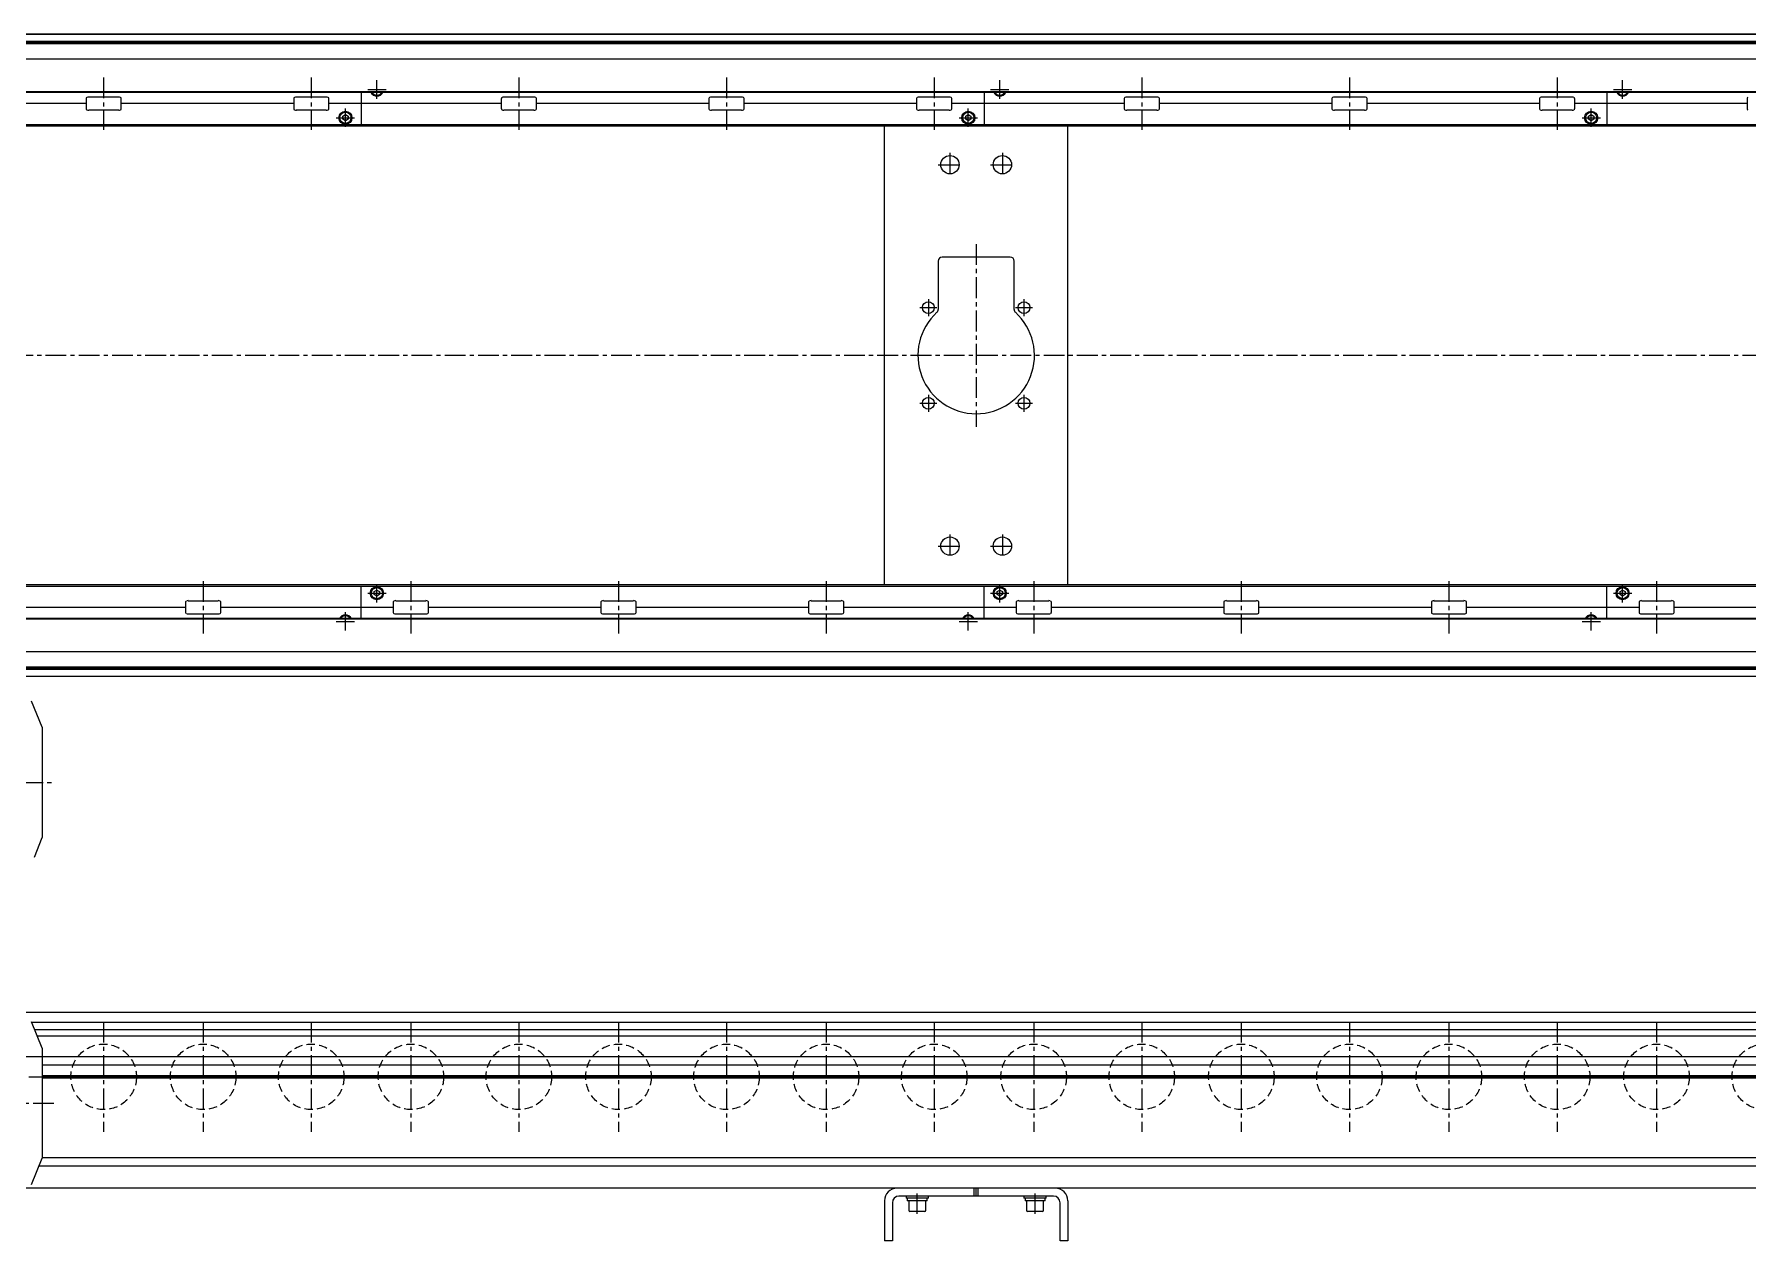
# Model space of a CAD drawing. Extents: x -10 to 3974, y -8 to 1001.
# Drawn here: x 676 to 1984, y 28 to 948 of the extents above; entities that cross this region are included whole.
import ezdxf

# ---------------------------------------------------------------- set-up
doc = ezdxf.new("R2010")
doc.units = 0
doc.header["$LTSCALE"] = 0.5
doc.linetypes.add('CENTER', pattern=[50.8, 31.75, -6.35, 6.35, -6.35])
doc.linetypes.add('DASHED', pattern=[19.05, 12.7, -6.35])
for name, color, linetype in [('MSM_CENTER', 1, 'CENTER'), ('MSM_CONTINUOUS', 7, 'CONTINUOUS'), ('MSM_DASHED', 4, 'DASHED')]:
    doc.layers.add(name, color=color, linetype=linetype)

msp = doc.modelspace()

# ---------------------------------------------------------------- linework, layer by layer
at = {"layer": 'MSM_CENTER'}
for p, q in [((729.1, 915.5), (729.1, 875.5)), ((887.6, 915.5), (887.6, 875.5)), ((930.7, 906.2), (944.7, 906.2)), ((937.7, 899.2), (937.7, 913.3)), ((1046.1, 915.5), (1046.1, 875.5)), ((1204.6, 915.5), (1204.6, 875.5)), ((1363.2, 915.5), (1363.2, 875.5)), ((1406.2, 906.2), (1420.2, 906.2)), ((1413.2, 899.2), (1413.2, 913.3)), ((1521.6, 915.5), (1521.6, 875.5)), ((1680.1, 915.5), (1680.1, 875.5)), ((1838.7, 915.5), (1838.7, 875.5)), ((1881.7, 906.2), (1895.7, 906.2)), ((1888.7, 899.2), (1888.7, 913.3)), ((913.7, 877.7), (913.7, 891.8)), ((1389.2, 877.7), (1389.2, 891.8)), ((1864.7, 877.7), (1864.7, 891.8)), ((906.7, 884.7), (920.7, 884.7)), ((1382.2, 884.7), (1396.2, 884.7)), ((1857.7, 884.7), (1871.7, 884.7)), ((1375.2, 857.9), (1375.2, 839.9)), ((1415.2, 857.9), (1415.2, 839.9)), ((1366.2, 848.9), (1384.2, 848.9)), ((1406.2, 848.9), (1424.2, 848.9)), ((1395.2, 788.4), (1395.2, 648.9)), ((1358.7, 746.4), (1358.7, 733.4)), ((1431.7, 746.4), (1431.7, 733.4)), ((1352.2, 739.9), (1365.2, 739.9)), ((1425.2, 739.9), (1438.2, 739.9)), ((3316.8, 703.4), (359.7, 703.4)), ((1358.7, 673.4), (1358.7, 660.4)), ((1431.7, 673.4), (1431.7, 660.4)), ((1352.2, 666.9), (1365.2, 666.9)), ((1425.2, 666.9), (1438.2, 666.9)), ((1375.2, 566.9), (1375.2, 548.9)), ((1415.2, 566.9), (1415.2, 548.9)), ((1366.2, 557.9), (1384.2, 557.9)), ((1406.2, 557.9), (1424.2, 557.9)), ((805.1, 531.3), (805.1, 491.3)), ((937.7, 515), (937.7, 529)), ((963.7, 531.3), (963.7, 491.3)), ((1122.1, 531.3), (1122.1, 491.3)), ((1280.6, 531.3), (1280.6, 491.3)), ((1413.2, 515), (1413.2, 529)), ((1439.1, 531.3), (1439.1, 491.3)), ((1597.6, 531.3), (1597.6, 491.3)), ((1756.1, 531.3), (1756.1, 491.3)), ((1888.7, 515), (1888.7, 529)), ((1914.6, 531.3), (1914.6, 491.3)), ((930.7, 522), (944.7, 522)), ((1406.2, 522), (1420.2, 522)), ((1881.7, 522), (1895.7, 522)), ((906.7, 500.5), (920.7, 500.5)), ((913.7, 493.5), (913.7, 507.5)), ((1382.2, 500.5), (1396.2, 500.5)), ((1389.2, 493.5), (1389.2, 507.5)), ((1857.7, 500.5), (1871.7, 500.5)), ((1864.7, 493.5), (1864.7, 507.5)), ((362.2, 377.7), (692.1, 377.7)), ((729.1, 195), (729.1, 111)), ((805.1, 195), (805.1, 111)), ((887.6, 195), (887.6, 111)), ((963.7, 195), (963.7, 111)), ((1046.1, 195), (1046.1, 111)), ((1122.1, 195), (1122.1, 111)), ((1204.6, 195), (1204.6, 111)), ((1280.6, 195), (1280.6, 111)), ((1363.2, 195), (1363.2, 111)), ((1439.1, 195), (1439.1, 111)), ((1521.6, 195), (1521.6, 111)), ((1597.6, 195), (1597.6, 111)), ((1680.1, 195), (1680.1, 111)), ((1756.1, 195), (1756.1, 111)), ((1838.7, 195), (1838.7, 111)), ((1914.6, 195), (1914.6, 111)), ((367.1, 153), (3307.1, 153)), ((472.1, 133), (692.1, 133)), ((1350.2, 48.4), (1350.2, 64)), ((1440.2, 48.4), (1440.2, 64))]:
    msp.add_line(p, q, dxfattribs=at)
at = {"layer": 'MSM_CONTINUOUS'}
for p, q in [((3306.7, 948.4), (370.6, 948.4)), ((3305.1, 948.3), (372.1, 948.3)), ((3280.5, 942.9), (396.8, 942.9)), ((3280.4, 942), (396.9, 942)), ((3305.1, 929.5), (372.1, 929.5)), ((3280.5, 941.2), (396.8, 941.2)), ((3305.1, 904.1), (372.1, 904.1)), ((3305.1, 904.5), (422.2, 904.5)), ((925.7, 904.1), (925.7, 879.4)), ((937.7, 903.9), (937.3, 904.1)), ((938, 904.1), (937.7, 903.9)), ((1401.2, 904.1), (1401.2, 879.4)), ((1413.2, 903.9), (1412.8, 904.1)), ((1413.5, 904.1), (1413.2, 903.9)), ((1876.7, 904.1), (1876.7, 879.4)), ((1888.7, 903.9), (1888.3, 904.1)), ((1889, 904.1), (1888.7, 903.9)), ((715.7, 895.5), (584.1, 895.5)), ((715.7, 899.5), (715.7, 891.5)), ((740.6, 900.5), (717.7, 900.5)), ((740.6, 890.5), (717.7, 890.5)), ((742.6, 891.5), (742.6, 899.5)), ((874.2, 895.5), (742.6, 895.5)), ((874.2, 899.5), (874.2, 891.5)), ((899.1, 900.5), (876.2, 900.5)), ((899.1, 890.5), (876.2, 890.5)), ((901.1, 891.5), (901.1, 899.5)), ((1032.7, 895.5), (901.1, 895.5)), ((1032.7, 899.5), (1032.7, 891.5)), ((1057.6, 900.5), (1034.7, 900.5)), ((1057.6, 890.5), (1034.7, 890.5)), ((1059.6, 891.5), (1059.6, 899.5)), ((1191.2, 895.5), (1059.6, 895.5)), ((1191.2, 899.5), (1191.2, 891.5)), ((1216.1, 900.5), (1193.2, 900.5)), ((1216.1, 890.5), (1193.2, 890.5)), ((1218.1, 891.5), (1218.1, 899.5)), ((1349.7, 895.5), (1218.1, 895.5)), ((1349.7, 899.5), (1349.7, 891.5)), ((1374.6, 900.5), (1351.7, 900.5)), ((1374.6, 890.5), (1351.7, 890.5)), ((1376.6, 891.5), (1376.6, 899.5)), ((1508.2, 895.5), (1376.6, 895.5)), ((1508.2, 899.5), (1508.2, 891.5)), ((1533.1, 900.5), (1510.2, 900.5)), ((1533.1, 890.5), (1510.2, 890.5)), ((1535.1, 891.5), (1535.1, 899.5)), ((1666.7, 895.5), (1535.1, 895.5)), ((1666.7, 899.5), (1666.7, 891.5)), ((1691.6, 900.5), (1668.7, 900.5)), ((1691.6, 890.5), (1668.7, 890.5)), ((1693.6, 891.5), (1693.6, 899.5)), ((1825.2, 895.5), (1693.6, 895.5)), ((1825.2, 899.5), (1825.2, 891.5)), ((1850.1, 900.5), (1827.2, 900.5)), ((1850.1, 890.5), (1827.2, 890.5)), ((1852.1, 891.5), (1852.1, 899.5)), ((1983.7, 895.5), (1852.1, 895.5)), ((1983.7, 899.5), (1983.7, 891.5)), ((3303.2, 879.4), (450.2, 879.4)), ((3306.7, 878.4), (450.2, 878.4)), ((911.7, 885.9), (913.7, 887.1)), ((911.7, 883.6), (911.7, 885.9)), ((913.7, 882.4), (911.7, 883.6)), ((913.7, 887.1), (915.7, 885.9)), ((915.7, 883.6), (913.7, 882.4)), ((915.7, 885.9), (915.7, 883.6)), ((1325.2, 528.4), (1325.2, 878.4)), ((1387.2, 885.9), (1389.2, 887.1)), ((1387.2, 883.6), (1387.2, 885.9)), ((1389.2, 882.4), (1387.2, 883.6)), ((1389.2, 887.1), (1391.2, 885.9)), ((1391.2, 883.6), (1389.2, 882.4)), ((1391.2, 885.9), (1391.2, 883.6)), ((1465.2, 528.4), (1465.2, 878.4)), ((1862.7, 885.9), (1864.7, 887.1)), ((1862.7, 883.6), (1862.7, 885.9)), ((1864.7, 882.4), (1862.7, 883.6)), ((1864.7, 887.1), (1866.7, 885.9)), ((1866.7, 883.6), (1864.7, 882.4)), ((1866.7, 885.9), (1866.7, 883.6)), ((1366.2, 775.4), (1366.2, 738.5)), ((1421.2, 778.4), (1369.2, 778.4)), ((1424.2, 738.5), (1424.2, 775.4)), ((3306.7, 528.4), (450.2, 528.4)), ((450.2, 527.4), (3303.2, 527.4)), ((925.7, 502.6), (925.7, 527.4)), ((935.7, 523.2), (937.7, 524.4)), ((937.7, 524.4), (939.7, 523.2)), ((1401.2, 502.6), (1401.2, 527.4)), ((1411.2, 523.2), (1413.2, 524.4)), ((1413.2, 524.4), (1415.2, 523.2)), ((1876.7, 502.6), (1876.7, 527.4)), ((1886.7, 523.2), (1888.7, 524.4)), ((1888.7, 524.4), (1890.7, 523.2)), ((660.1, 511.3), (791.7, 511.3)), ((791.7, 515.3), (791.7, 507.3)), ((793.7, 516.3), (816.6, 516.3)), ((818.6, 507.3), (818.6, 515.3)), ((818.6, 511.3), (950.2, 511.3)), ((935.7, 520.9), (935.7, 523.2)), ((937.7, 519.7), (935.7, 520.9)), ((939.7, 520.9), (937.7, 519.7)), ((939.7, 523.2), (939.7, 520.9)), ((950.2, 515.3), (950.2, 507.3)), ((952.2, 516.3), (975.1, 516.3)), ((977.1, 507.3), (977.1, 515.3)), ((977.1, 511.3), (1108.7, 511.3)), ((1108.7, 515.3), (1108.7, 507.3)), ((1110.7, 516.3), (1133.6, 516.3)), ((1135.6, 507.3), (1135.6, 515.3)), ((1135.6, 511.3), (1267.2, 511.3)), ((1267.2, 515.3), (1267.2, 507.3)), ((1269.2, 516.3), (1292.1, 516.3)), ((1294.1, 507.3), (1294.1, 515.3)), ((1294.1, 511.3), (1425.7, 511.3)), ((1411.2, 520.9), (1411.2, 523.2)), ((1413.2, 519.7), (1411.2, 520.9)), ((1415.2, 520.9), (1413.2, 519.7)), ((1415.2, 523.2), (1415.2, 520.9)), ((1425.7, 515.3), (1425.7, 507.3)), ((1427.7, 516.3), (1450.6, 516.3)), ((1452.6, 507.3), (1452.6, 515.3)), ((1452.6, 511.3), (1584.2, 511.3)), ((1584.2, 515.3), (1584.2, 507.3)), ((1586.2, 516.3), (1609.1, 516.3)), ((1611.1, 507.3), (1611.1, 515.3)), ((1611.1, 511.3), (1742.7, 511.3)), ((1742.7, 515.3), (1742.7, 507.3)), ((1744.7, 516.3), (1767.6, 516.3)), ((1769.6, 507.3), (1769.6, 515.3)), ((1769.6, 511.3), (1901.2, 511.3)), ((1886.7, 520.9), (1886.7, 523.2)), ((1888.7, 519.7), (1886.7, 520.9)), ((1890.7, 520.9), (1888.7, 519.7)), ((1890.7, 523.2), (1890.7, 520.9)), ((1901.2, 515.3), (1901.2, 507.3)), ((1903.2, 516.3), (1926.1, 516.3)), ((1928.1, 507.3), (1928.1, 515.3)), ((1928.1, 511.3), (2059.7, 511.3)), ((3305.1, 502.6), (372.1, 502.6)), ((3305.1, 502.2), (422.2, 502.2)), ((793.7, 506.3), (816.6, 506.3)), ((913.3, 502.6), (913.7, 502.9)), ((913.7, 502.9), (914, 502.6)), ((952.2, 506.3), (975.1, 506.3)), ((1110.7, 506.3), (1133.6, 506.3)), ((1269.2, 506.3), (1292.1, 506.3)), ((1388.8, 502.6), (1389.2, 502.9)), ((1389.2, 502.9), (1389.5, 502.6)), ((1427.7, 506.3), (1450.6, 506.3)), ((1586.2, 506.3), (1609.1, 506.3)), ((1744.7, 506.3), (1767.6, 506.3)), ((1864.3, 502.6), (1864.7, 502.9)), ((1864.7, 502.9), (1865, 502.6)), ((1903.2, 506.3), (1926.1, 506.3)), ((3305.1, 477.2), (372.1, 477.2)), ((3306.7, 458.4), (370.6, 458.4)), ((3305.1, 458.4), (372.1, 458.4)), ((3280.5, 465.6), (396.8, 465.6)), ((3280.5, 463.9), (396.8, 463.9)), ((3280.4, 464.7), (396.9, 464.7)), ((682.1, 419.7), (674.1, 439.7)), ((682.1, 419.7), (682.1, 335.7)), ((676.2, 320.7), (682.1, 335.7)), ((3305.1, 202), (372.1, 202)), ((682.1, 175), (674.1, 195)), ((3305.1, 194.6), (674.3, 194.6)), ((3189.1, 189), (676.5, 189)), ((3189.1, 184), (678.5, 184)), ((682.1, 175), (682.1, 91)), ((3089.1, 168.2), (667.1, 168.2)), ((3089.1, 161.8), (682.1, 161.8)), ((3089.1, 153.9), (682.1, 153.9)), ((3089.1, 153), (682.1, 153)), ((3089.1, 152.1), (682.1, 152.1)), ((674.1, 71), (682.1, 91)), ((3089.1, 84.8), (679.6, 84.8)), ((3089.1, 91.3), (682.1, 91.3)), ((3306.7, 68), (472.1, 68)), ((1393.7, 62), (1393.7, 68)), ((1395.2, 62), (1395.2, 68)), ((1396.7, 62), (1396.7, 68)), ((1325.2, 58.5), (1325.2, 28)), ((1331.2, 57), (1331.2, 28)), ((1454.2, 62), (1336.2, 62)), ((1341.7, 62), (1341.7, 60.4)), ((1358.7, 60.4), (1341.7, 60.4)), ((1342.5, 60.4), (1342.5, 58.4)), ((1357.9, 58.4), (1342.5, 58.4)), ((1343.7, 58.4), (1343.7, 51.2)), ((1356.7, 51.2), (1356.7, 58.4)), ((1357.9, 58.4), (1357.9, 60.4)), ((1358.7, 60.4), (1358.7, 62)), ((1431.7, 62), (1431.7, 60.4)), ((1448.7, 60.4), (1431.7, 60.4)), ((1432.5, 60.4), (1432.5, 58.4)), ((1447.9, 58.4), (1432.5, 58.4)), ((1433.7, 58.4), (1433.7, 51.2)), ((1446.7, 51.2), (1446.7, 58.4)), ((1447.9, 58.4), (1447.9, 60.4)), ((1448.7, 60.4), (1448.7, 62)), ((1459.2, 28), (1459.2, 57)), ((1465.2, 58.5), (1465.2, 28)), ((1355.9, 50.4), (1344.5, 50.4)), ((1445.9, 50.4), (1434.5, 50.4)), ((1331.2, 28), (1325.2, 28)), ((1465.2, 28), (1459.2, 28))]:
    msp.add_line(p, q, dxfattribs=at)
for centre, radius in [((913.7, 884.7), 5), ((1389.2, 884.7), 5), ((1864.7, 884.7), 5), ((913.7, 884.7), 4.25), ((1389.2, 884.7), 4.25), ((1864.7, 884.7), 4.25), ((1375.2, 848.9), 7), ((1415.2, 848.9), 7), ((1358.7, 739.9), 4.5), ((1431.7, 739.9), 4.5), ((1358.7, 666.9), 4.5), ((1431.7, 666.9), 4.5), ((1375.2, 557.9), 7), ((1415.2, 557.9), 7), ((937.7, 522), 5), ((937.7, 522), 4.25), ((1413.2, 522), 5), ((1413.2, 522), 4.25), ((1888.7, 522), 5), ((1888.7, 522), 4.25)]:
    msp.add_circle(centre, radius, dxfattribs=at)
for centre, radius, start, end in [((937.7, 906.2), 5, 204.8346, 335.1654), ((937.7, 906.2), 4.25, 209.6116, 330.3884), ((1413.2, 906.2), 5, 204.8346, 335.1654), ((1413.2, 906.2), 4.25, 209.6116, 330.3884), ((1888.7, 906.2), 5, 204.8346, 335.1654), ((1888.7, 906.2), 4.25, 209.6116, 330.3884), ((716.6, 899.4), 0.882, 115.5328, 172.1027), ((716.6, 891.6), 0.882, 187.8973, 244.4672), ((717.7, 897.1), 3.41, 89.6687, 115.2454), ((717.7, 893.9), 3.41, 244.7546, 270.3313), ((740.6, 897.1), 3.41, 64.7546, 90.3313), ((740.6, 893.9), 3.41, 269.6687, 295.2454), ((741.7, 899.4), 0.882, 7.8973, 64.4672), ((741.7, 891.6), 0.882, 295.5328, 352.1027), ((875.1, 899.4), 0.882, 115.5328, 172.1027), ((875.1, 891.6), 0.882, 187.8973, 244.4672), ((876.2, 897.1), 3.41, 89.6687, 115.2454), ((876.2, 893.9), 3.41, 244.7546, 270.3313), ((899.1, 897.1), 3.41, 64.7546, 90.3313), ((899.1, 893.9), 3.41, 269.6687, 295.2454), ((900.2, 899.4), 0.882, 7.8973, 64.4672), ((900.2, 891.6), 0.882, 295.5328, 352.1027), ((1033.6, 899.4), 0.882, 115.5328, 172.1027), ((1033.6, 891.6), 0.882, 187.8973, 244.4672), ((1034.7, 897.1), 3.41, 89.6687, 115.2454), ((1034.7, 893.9), 3.41, 244.7546, 270.3313), ((1057.6, 897.1), 3.41, 64.7546, 90.3313), ((1057.6, 893.9), 3.41, 269.6687, 295.2454), ((1058.7, 899.4), 0.882, 7.8973, 64.4672), ((1058.7, 891.6), 0.882, 295.5328, 352.1027), ((1192.1, 899.4), 0.882, 115.5328, 172.1027), ((1192.1, 891.6), 0.882, 187.8973, 244.4672), ((1193.2, 897.1), 3.41, 89.6687, 115.2454), ((1193.2, 893.9), 3.41, 244.7546, 270.3313), ((1216.1, 897.1), 3.41, 64.7546, 90.3313), ((1216.1, 893.9), 3.41, 269.6687, 295.2454), ((1217.2, 899.4), 0.882, 7.8973, 64.4672), ((1217.2, 891.6), 0.882, 295.5328, 352.1027), ((1350.6, 899.4), 0.882, 115.5328, 172.1027), ((1350.6, 891.6), 0.882, 187.8973, 244.4672), ((1351.7, 897.1), 3.41, 89.6687, 115.2454), ((1351.7, 893.9), 3.41, 244.7546, 270.3313), ((1374.6, 897.1), 3.41, 64.7546, 90.3313), ((1374.6, 893.9), 3.41, 269.6687, 295.2454), ((1375.7, 899.4), 0.882, 7.8973, 64.4672), ((1375.7, 891.6), 0.882, 295.5328, 352.1027), ((1509.1, 899.4), 0.882, 115.5328, 172.1027), ((1509.1, 891.6), 0.882, 187.8973, 244.4672), ((1510.2, 897.1), 3.41, 89.6687, 115.2454), ((1510.2, 893.9), 3.41, 244.7546, 270.3313), ((1533.1, 897.1), 3.41, 64.7546, 90.3313), ((1533.1, 893.9), 3.41, 269.6687, 295.2454), ((1534.2, 899.4), 0.882, 7.8973, 64.4672), ((1534.2, 891.6), 0.882, 295.5328, 352.1027), ((1667.6, 899.4), 0.882, 115.5328, 172.1027), ((1667.6, 891.6), 0.882, 187.8973, 244.4672), ((1668.7, 897.1), 3.41, 89.6687, 115.2454), ((1668.7, 893.9), 3.41, 244.7546, 270.3313), ((1691.6, 897.1), 3.41, 64.7546, 90.3313), ((1691.6, 893.9), 3.41, 269.6687, 295.2454), ((1692.7, 899.4), 0.882, 7.8973, 64.4672), ((1692.7, 891.6), 0.882, 295.5328, 352.1027), ((1826.1, 899.4), 0.882, 115.5328, 172.1027), ((1826.1, 891.6), 0.882, 187.8973, 244.4672), ((1827.2, 897.1), 3.41, 89.6687, 115.2454), ((1827.2, 893.9), 3.41, 244.7546, 270.3313), ((1850.1, 897.1), 3.41, 64.7546, 90.3313), ((1850.1, 893.9), 3.41, 269.6687, 295.2454), ((1851.2, 899.4), 0.882, 7.8973, 64.4672), ((1851.2, 891.6), 0.882, 295.5328, 352.1027), ((1984.6, 899.4), 0.882, 115.5328, 172.1027), ((1984.6, 891.6), 0.882, 187.8973, 244.4672), ((1369.2, 775.4), 3, 90, 180), ((1421.2, 775.4), 3, 360, 90), ((1395.2, 703.4), 44.5, 132.3521, 47.6479), ((1363.2, 738.5), 3, 312.3521, 0), ((1427.2, 738.5), 3, 180, 227.6479), ((792.6, 515.2), 0.882, 115.5328, 172.1027), ((793.7, 512.9), 3.41, 89.6687, 115.2454), ((816.6, 512.9), 3.41, 64.7546, 90.3313), ((817.7, 515.2), 0.882, 7.8973, 64.4672), ((951.1, 515.2), 0.882, 115.5328, 172.1027), ((952.2, 512.9), 3.41, 89.6687, 115.2454), ((975.1, 512.9), 3.41, 64.7546, 90.3313), ((976.2, 515.2), 0.882, 7.8973, 64.4672), ((1109.6, 515.2), 0.882, 115.5328, 172.1027), ((1110.7, 512.9), 3.41, 89.6687, 115.2454), ((1133.6, 512.9), 3.41, 64.7546, 90.3313), ((1134.7, 515.2), 0.882, 7.8973, 64.4672), ((1268.1, 515.2), 0.882, 115.5328, 172.1027), ((1269.2, 512.9), 3.41, 89.6687, 115.2454), ((1292.1, 512.9), 3.41, 64.7546, 90.3313), ((1293.2, 515.2), 0.882, 7.8973, 64.4672), ((1426.6, 515.2), 0.882, 115.5328, 172.1027), ((1427.7, 512.9), 3.41, 89.6687, 115.2454), ((1450.6, 512.9), 3.41, 64.7546, 90.3313), ((1451.7, 515.2), 0.882, 7.8973, 64.4672), ((1585.1, 515.2), 0.882, 115.5328, 172.1027), ((1586.2, 512.9), 3.41, 89.6687, 115.2454), ((1609.1, 512.9), 3.41, 64.7546, 90.3313), ((1610.2, 515.2), 0.882, 7.8973, 64.4672), ((1743.6, 515.2), 0.882, 115.5328, 172.1027), ((1744.7, 512.9), 3.41, 89.6687, 115.2454), ((1767.6, 512.9), 3.41, 64.7546, 90.3313), ((1768.7, 515.2), 0.882, 7.8973, 64.4672), ((1902.1, 515.2), 0.882, 115.5328, 172.1027), ((1903.2, 512.9), 3.41, 89.6687, 115.2454), ((1926.1, 512.9), 3.41, 64.7546, 90.3313), ((1927.2, 515.2), 0.882, 7.8973, 64.4672), ((792.6, 507.4), 0.882, 187.8973, 244.4672), ((793.7, 509.7), 3.41, 244.7546, 270.3313), ((816.6, 509.7), 3.41, 269.6687, 295.2454), ((817.7, 507.4), 0.882, 295.5328, 352.1027), ((913.7, 500.5), 5, 24.8346, 155.1654), ((913.7, 500.5), 4.25, 29.6116, 150.3884), ((951.1, 507.4), 0.882, 187.8973, 244.4672), ((952.2, 509.7), 3.41, 244.7546, 270.3313), ((975.1, 509.7), 3.41, 269.6687, 295.2454), ((976.2, 507.4), 0.882, 295.5328, 352.1027), ((1109.6, 507.4), 0.882, 187.8973, 244.4672), ((1110.7, 509.7), 3.41, 244.7546, 270.3313), ((1133.6, 509.7), 3.41, 269.6687, 295.2454), ((1134.7, 507.4), 0.882, 295.5328, 352.1027), ((1268.1, 507.4), 0.882, 187.8973, 244.4672), ((1269.2, 509.7), 3.41, 244.7546, 270.3313), ((1292.1, 509.7), 3.41, 269.6687, 295.2454), ((1293.2, 507.4), 0.882, 295.5328, 352.1027), ((1389.2, 500.5), 5, 24.8346, 155.1654), ((1389.2, 500.5), 4.25, 29.6116, 150.3884), ((1426.6, 507.4), 0.882, 187.8973, 244.4672), ((1427.7, 509.7), 3.41, 244.7546, 270.3313), ((1450.6, 509.7), 3.41, 269.6687, 295.2454), ((1451.7, 507.4), 0.882, 295.5328, 352.1027), ((1585.1, 507.4), 0.882, 187.8973, 244.4672), ((1586.2, 509.7), 3.41, 244.7546, 270.3313), ((1609.1, 509.7), 3.41, 269.6687, 295.2454), ((1610.2, 507.4), 0.882, 295.5328, 352.1027), ((1743.6, 507.4), 0.882, 187.8973, 244.4672), ((1744.7, 509.7), 3.41, 244.7546, 270.3313), ((1767.6, 509.7), 3.41, 269.6687, 295.2454), ((1768.7, 507.4), 0.882, 295.5328, 352.1027), ((1864.7, 500.5), 5, 24.8346, 155.1654), ((1864.7, 500.5), 4.25, 29.6116, 150.3884), ((1902.1, 507.4), 0.882, 187.8973, 244.4672), ((1903.2, 509.7), 3.41, 244.7546, 270.3313), ((1926.1, 509.7), 3.41, 269.6687, 295.2454), ((1927.2, 507.4), 0.882, 295.5328, 352.1027), ((1334.7, 58.5), 9.5, 90, 180), ((1455.7, 58.5), 9.5, 0, 90), ((1336.2, 57), 5, 90, 180), ((1454.2, 57), 5, 0, 90), ((1344.5, 51.2), 0.8, 180, 270), ((1355.9, 51.2), 0.8, 270, 0), ((1434.5, 51.2), 0.8, 180, 270), ((1445.9, 51.2), 0.8, 270, 0)]:
    msp.add_arc(centre, radius, start, end, dxfattribs=at)
at = {"layer": 'MSM_DASHED'}
for centre in [(729.1, 153), (805.1, 153), (887.6, 153), (963.7, 153), (1046.1, 153), (1122.1, 153), (1204.6, 153), (1280.6, 153), (1363.2, 153), (1439.1, 153), (1521.6, 153), (1597.6, 153), (1680.1, 153), (1756.1, 153), (1838.7, 153), (1914.6, 153), (1997.2, 153)]:
    msp.add_circle(centre, 25, dxfattribs=at)

doc.saveas('drawing.dxf')
